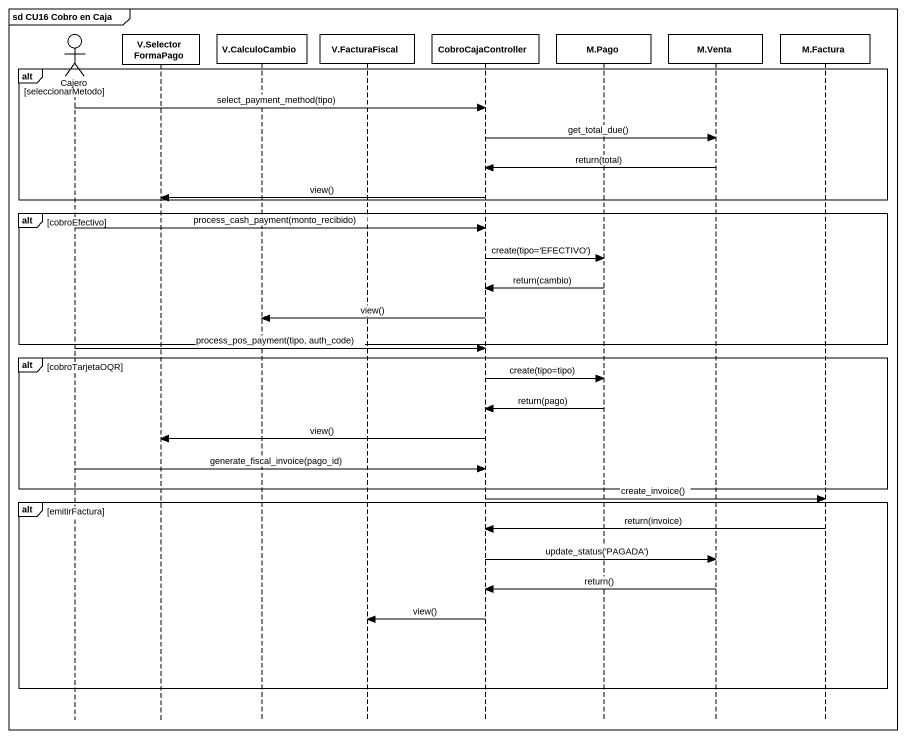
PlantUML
@startuml
mainframe sd CU16 Cobro en Caja
hide footbox
actor Cajero
participant "V.SelectorFormaPago" as V_SelectorFormaPago
participant "V.CalculoCambio" as V_CalculoCambio
participant "V.FacturaFiscal" as V_FacturaFiscal
participant CobroCajaController
participant "M.Pago" as M_Pago
participant "M.Venta" as M_Venta
participant "M.Factura" as M_Factura

alt seleccionarMetodo
  Cajero -> CobroCajaController : select_payment_method(tipo)
  CobroCajaController -> M_Venta : get_total_due()
  M_Venta -> CobroCajaController : return(total)
  CobroCajaController -> V_SelectorFormaPago : view()
end
alt cobroEfectivo
  Cajero -> CobroCajaController : process_cash_payment(monto_recibido)
  CobroCajaController -> M_Pago : create(tipo='EFECTIVO')
  M_Pago -> CobroCajaController : return(cambio)
  CobroCajaController -> V_CalculoCambio : view()
end
Cajero -> CobroCajaController : process_pos_payment(tipo, auth_code)
alt cobroTarjetaOQR
  CobroCajaController -> M_Pago : create(tipo=tipo)
  M_Pago -> CobroCajaController : return(pago)
  CobroCajaController -> V_SelectorFormaPago : view()
  Cajero -> CobroCajaController : generate_fiscal_invoice(pago_id)
end
CobroCajaController -> M_Factura : create_invoice()
alt emitirFactura
  M_Factura -> CobroCajaController : return(invoice)
  CobroCajaController -> M_Venta : update_status('PAGADA')
  M_Venta -> CobroCajaController : return()
  CobroCajaController -> V_FacturaFiscal : view()
end
@enduml
